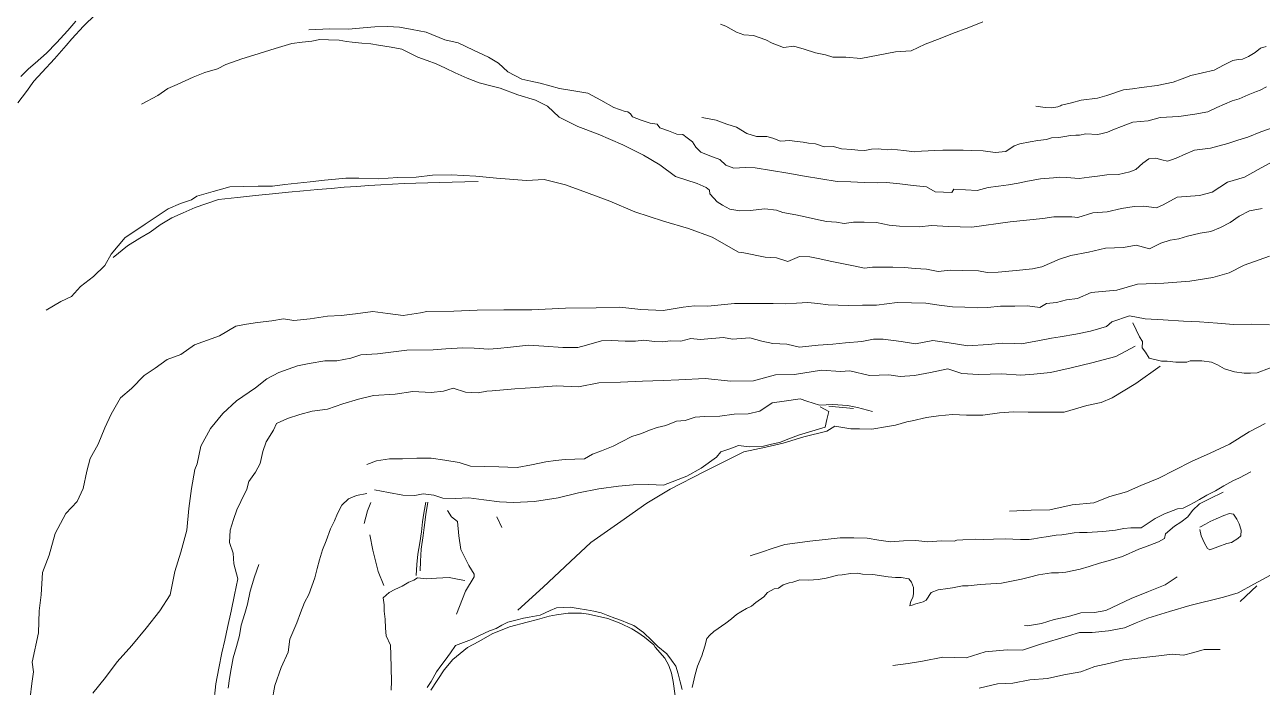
# Model space of a CAD drawing. Extents: x 683321 to 688873, y 7661944 to 7668387.
# Drawn here: x 686662.5 to 687079.5, y 7666273.6 to 7666496.6 of the extents above; entities that cross this region are included whole.
import ezdxf

# ---------------------------------------------------------------- set-up
doc = ezdxf.new("R2010")
doc.units = 0
doc.header["$MEASUREMENT"] = 0
doc.layers.add('01 CRESTA_Line', color=3, linetype='Continuous', lineweight=20)

msp = doc.modelspace()

# ---------------------------------------------------------------- linework, layer by layer
at = {"layer": '01 CRESTA_Line'}
for points in [[(686660.18, 7666470.32, 4027.13), (686663.02, 7666474.19, 4026.84), (686665.56, 7666477.62, 4026.45), (686668.36, 7666480.71, 4026), (686672.52, 7666485.15, 4025.47), (686676.43, 7666489.59, 4024.99), (686678.4, 7666491.84, 4024.84), (686682.24, 7666496.18, 4024.23), (686686.33, 7666500.06, 4023.68)], [(686679.71, 7666497.83, 4024.12), (686676.95, 7666494.73, 4024.51), (686673.13, 7666490.51, 4025.02), (686669.78, 7666487.04, 4025.36), (686665.94, 7666483.67, 4025.79), (686663.7, 7666481.74, 4026), (686661.17, 7666479.26, 4026.21)], [(687083.48, 7666462.19, 4010.62), (687078.96, 7666460.54, 4010.65), (687074.63, 7666458.83, 4010.67), (687071.24, 7666457.76, 4010.71), (687067.84, 7666456.69, 4010.77), (687062.08, 7666455.05, 4010.84), (687056.68, 7666454.44, 4010.97), (687052.92, 7666452.84, 4011.01), (687051.01, 7666451.92, 4010.99), (687049.21, 7666451.25, 4011), (687047.57, 7666450.73, 4011), (687045.59, 7666451.18, 4011.06), (687043.55, 7666451.68, 4011.12), (687041.24, 7666451.45, 4011.15), (687039.25, 7666450.06, 4011.09), (687036.91, 7666447.89, 4011.04), (687034.9, 7666447.14, 4011.01), (687031, 7666446.21, 4011), (687027.13, 7666446.07, 4011.07), (687023.91, 7666445.68, 4011.14), (687021.12, 7666445.34, 4011.2), (687017.78, 7666444.91, 4011.29), (687013.45, 7666445.21, 4011.56), (687011.11, 7666445.31, 4011.72), (687009.14, 7666445.15, 4011.77), (687004.73, 7666444.72, 4011.74), (687000.39, 7666443.96, 4011.73), (686997.19, 7666443.35, 4011.73), (686994, 7666442.74, 4011.7), (686990.56, 7666442.31, 4011.67), (686987.12, 7666441.88, 4011.63), (686983.43, 7666440.78, 4011.59), (686979.51, 7666441.04, 4011.6), (686975.59, 7666441.29, 4011.57), (686974.84, 7666440.18, 4011.53), (686969.28, 7666440.42, 4011.52), (686966.33, 7666442.04, 4011.56), (686961.84, 7666442.55, 4011.52), (686957.35, 7666443.05, 4011.52), (686952.87, 7666443.56, 4011.51), (686949.86, 7666443.39, 4011.51), (686945.33, 7666443.57, 4011.5), (686940.81, 7666443.75, 4011.52), (686936.21, 7666443.84, 4011.5), (686930.69, 7666444.77, 4011.48), (686925.18, 7666445.7, 4011.5), (686919.66, 7666446.63, 4011.53), (686914.15, 7666447.56, 4011.68), (686908.63, 7666448.49, 4011.85), (686905.28, 7666448.62, 4011.81), (686901.44, 7666448.32, 4011.7), (686898.74, 7666449.32, 4011.73), (686896.67, 7666451.22, 4011.85), (686893.37, 7666452.46, 4011.85), (686890.34, 7666453.73, 4011.87), (686888.6, 7666455.39, 4011.87), (686887.48, 7666457.25, 4011.88), (686885.74, 7666458.61, 4011.91), (686884.24, 7666459.7, 4011.95), (686882.19, 7666459.81, 4011.97), (686879.36, 7666460.89, 4012.03), (686876.52, 7666461.96, 4012.07), (686875.54, 7666463.15, 4012.09), (686873.17, 7666463.49, 4012.1), (686870.16, 7666464.54, 4012.13), (686867.24, 7666465.6, 4012.17), (686866.56, 7666466.61, 4012.17), (686865.68, 7666467.32, 4012.17), (686864.75, 7666467.4, 4012.2), (686861.02, 7666468.77, 4012.2), (686856.61, 7666471.21, 4012.2), (686852.2, 7666473.64, 4012.22), (686847.45, 7666474.41, 4012.23), (686842.7, 7666475.18, 4012.08), (686839.41, 7666476.08, 4011.8), (686836.12, 7666476.98, 4011.88), (686833.03, 7666477.64, 4011.95), (686829.94, 7666478.29, 4012.03), (686825.24, 7666480.79, 4012.15), (686822.1, 7666483.7, 4012.25), (686818.77, 7666485.72, 4012.34), (686813.73, 7666488.12, 4012.47), (686808.48, 7666490.49, 4012.6), (686804.06, 7666491.58, 4012.7), (686797.76, 7666494.09, 4012.85), (686793.06, 7666494.98, 4012.99), (686788.79, 7666495.84, 4013.2), (686784.68, 7666496.06, 4013.52), (686780.47, 7666495.94, 4013.81), (686776.46, 7666495.6, 4014.36), (686771.6, 7666495.16, 4014.66), (686765.33, 7666495.25, 4015.3), (686758.16, 7666494.92, 4016.02)], [(686896.89, 7666496.83, 4002.42), (686898.67, 7666496.16, 4001.93), (686902.34, 7666494.13, 4001.61), (686904.73, 7666493.28, 4001.33), (686908.05, 7666493.04, 4000.8), (686912.22, 7666491.52, 4000.51), (686914.29, 7666490.39, 4000.3), (686918.11, 7666488.98, 3999.84), (686921.66, 7666489.4, 3999.43), (686925.12, 7666488.45, 3999.37), (686928.95, 7666487.18, 3999), (686932.25, 7666486.47, 3998.77), (686934.73, 7666485.76, 3998.63), (686939.1, 7666485.67, 3997.84), (686944.23, 7666485.25, 3997.69), (686950.05, 7666486.39, 3997.1), (686955.9, 7666487.54, 3996.47), (686961.15, 7666487.81, 3996.21), (686965.86, 7666490.04, 3996.02), (686970.91, 7666491.98, 3995.63), (686975.08, 7666493.74, 3995.47), (686980.63, 7666495.76, 3995.33), (686985.3, 7666497.6, 3995.01)], [(687082.75, 7666450.52, 4020.12), (687078.1, 7666447.93, 4020.1), (687073.45, 7666445.34, 4020.13), (687067.76, 7666443.69, 4020.21), (687062.64, 7666440.26, 4020.27), (687058.33, 7666439.11, 4020.37), (687050.8, 7666438.54, 4020.59), (687046.09, 7666435.98, 4020.62), (687043.84, 7666435.01, 4020.64), (687039.61, 7666435.61, 4020.66), (687036.27, 7666435.41, 4020.63), (687032.03, 7666434.78, 4020.63), (687027.18, 7666433.64, 4020.55), (687022.34, 7666433.35, 4020.57), (687017.29, 7666431.72, 4020.49), (687015.26, 7666431.93, 4020.44), (687009.19, 7666431.95, 4020.43), (687005.55, 7666431.42, 4020.43), (686994.51, 7666430.32, 4020.36), (686981.57, 7666428.49, 4020.33), (686973.76, 7666428.71, 4020.3), (686968.07, 7666429, 4020.31), (686963.85, 7666428.65, 4020.32), (686957.23, 7666428.8, 4020.38), (686953.73, 7666429.13, 4020.44), (686949.44, 7666430.07, 4020.48), (686945.38, 7666430.22, 4020.52), (686941.7, 7666430.14, 4020.57), (686938.57, 7666429.78, 4020.64), (686935.97, 7666430.2, 4020.62), (686932.58, 7666430.44, 4020.61), (686928.95, 7666431.14, 4020.58), (686925.42, 7666432, 4020.6), (686922.26, 7666432.6, 4020.62), (686917.97, 7666433.38, 4020.61), (686915.84, 7666434.16, 4020.63), (686911.88, 7666434.7, 4020.7), (686906.9, 7666434.15, 4020.67), (686903.39, 7666433.95, 4020.51), (686900.06, 7666434.54, 4020.44), (686897.61, 7666435.85, 4020.42), (686895.82, 7666437.03, 4020.39), (686894.69, 7666438.21, 4020.38), (686893.32, 7666439.71, 4020.37), (686893.23, 7666440.9, 4020.36), (686892.04, 7666441.83, 4020.35), (686889.1, 7666443.15, 4020.3), (686881.73, 7666445.6, 4020.13), (686876.44, 7666449.5, 4020.06), (686870.96, 7666452.74, 4019.99), (686864.03, 7666456.21, 4019.85), (686855.66, 7666459.84, 4019.76), (686848.84, 7666462.36, 4019.79), (686842.51, 7666465.57, 4019.84), (686838.65, 7666469.25, 4019.87), (686834.61, 7666471.21, 4019.91), (686828.58, 7666473.08, 4019.92), (686822.7, 7666475.28, 4020.05), (686820.4, 7666475.79, 4020.06), (686815.62, 7666477.1, 4020.13), (686811.53, 7666478.66, 4020.2), (686807.47, 7666480.45, 4020.28), (686804.31, 7666481.98, 4020.33), (686801.16, 7666483.51, 4020.35), (686798.08, 7666484.61, 4020.36), (686794.99, 7666485.72, 4020.37), (686789.59, 7666488.39, 4020.35), (686785.92, 7666489.04, 4020.34), (686781.72, 7666489.79, 4020.34), (686779.15, 7666490.17, 4020.32), (686776.03, 7666490.48, 4020.3), (686772.78, 7666490.79, 4020.28), (686770.93, 7666490.95, 4020.26), (686768.42, 7666491.42, 4020.26), (686764.83, 7666491.56, 4020.24), (686761.87, 7666491.63, 4020.23), (686759.21, 7666491.13, 4020.21), (686755.91, 7666490.81, 4020.2), (686752.45, 7666490.36, 4020.19), (686746.82, 7666488.6, 4020.26), (686739.69, 7666486.42, 4020.38), (686735.62, 7666485.16, 4020.47), (686730.25, 7666483.2, 4020.63), (686727.48, 7666481.8, 4020.77), (686723.2, 7666480.52, 4020.94), (686719.2, 7666479.03, 4021.14), (686713.83, 7666476.57, 4021.51), (686710.7, 7666475.21, 4021.74), (686707.31, 7666472.85, 4022.03), (686701.82, 7666469.93, 4022.6)], [(687003.19, 7666469.18, 3990.64), (687006.3, 7666468.79, 3990.55), (687008.56, 7666468.66, 3990.47), (687010.64, 7666468.99, 3990.39), (687011.44, 7666469.31, 3990.35), (687011.83, 7666469.61, 3990.34), (687015.23, 7666470.29, 3990.26), (687018.49, 7666471.26, 3990.22), (687023.99, 7666471.97, 3990.12), (687027.13, 7666472.87, 3990.1), (687032.67, 7666474.73, 3990.15), (687035.7, 7666475.11, 3990.13), (687038.74, 7666475.5, 3990.11), (687044.07, 7666476.23, 3990.08), (687049.5, 7666477.27, 3990.1), (687052.43, 7666478.41, 3990.14), (687055.36, 7666479.56, 3990.21), (687059.33, 7666480.47, 3990.26), (687063.29, 7666481.38, 3990.31), (687066.4, 7666482.97, 3990.31), (687069.51, 7666484.57, 3990.28), (687071.3, 7666484.96, 3990.26), (687072.83, 7666485.03, 3990.24), (687074.83, 7666485.97, 3990.17), (687077.03, 7666487.27, 3990.15), (687078.89, 7666488.76, 3990.14), (687080.8, 7666489.33, 3990.13)], [(686890.61, 7666465.43, 4001.13), (686892.55, 7666465.1, 4001.07), (686895.46, 7666464.47, 4000.97), (686899.05, 7666463.21, 4000.85), (686902.36, 7666462.13, 4000.73), (686905.77, 7666459.99, 4000.73), (686909, 7666459, 4000.7), (686912.58, 7666459, 4000.54), (686914.5, 7666458.46, 4000.5), (686917.16, 7666457.47, 4000.45), (686920.28, 7666457.63, 4000.36), (686921.84, 7666457.41, 4000.32), (686924.81, 7666457.15, 4000.29), (686926.61, 7666456.76, 4000.29), (686928.92, 7666456.52, 4000.27), (686931.83, 7666455.59, 4000.27), (686934.97, 7666455.68, 4000.22), (686937.64, 7666454.88, 4000.23), (686941.18, 7666454.61, 4000.29), (686943.19, 7666454.42, 4000.28), (686945.55, 7666454.34, 4000.28), (686947.77, 7666454.71, 4000.27), (686950.24, 7666454.86, 4000.25), (686951, 7666454.76, 4000.25), (686953.18, 7666454.56, 4000.25), (686954.42, 7666454.73, 4000.25), (686958.66, 7666454.35, 4000.27), (686962.27, 7666453.88, 4000.31), (686964.69, 7666454.04, 4000.32), (686969.12, 7666454.3, 4000.31), (686971.87, 7666454.43, 4000.29), (686975.44, 7666454.36, 4000.26), (686978.7, 7666454.41, 4000.21), (686981.55, 7666454.34, 4000.2), (686985.4, 7666454.17, 4000.2), (686989.52, 7666453.59, 4000.21), (686993.08, 7666453.95, 4000.22), (686995.9, 7666455.9, 4000.2), (686997.79, 7666456.53, 4000.21), (687001.28, 7666457.25, 4000.23), (687003.83, 7666457.63, 4000.26), (687006.79, 7666458.05, 4000.27), (687008.42, 7666458.56, 4000.22), (687010.96, 7666458.66, 4000.29), (687012.98, 7666459.02, 4000.29), (687014.86, 7666459.36, 4000.29), (687016.64, 7666459.47, 4000.29), (687017.87, 7666459.49, 4000.29), (687019.98, 7666459.95, 4000.29), (687024, 7666459.71, 4000.28), (687025.11, 7666459.87, 4000.11), (687027.3, 7666460.46, 4000.38), (687029.71, 7666461.52, 4000.19), (687032.07, 7666462.37, 4000.33), (687034.03, 7666463.18, 4000.33), (687035.82, 7666463.8, 4000.21), (687040.97, 7666464.24, 4000.22), (687045.06, 7666465.36, 4000.35), (687051.35, 7666465.69, 4000.16), (687056.78, 7666466.49, 4000.28), (687061.12, 7666467.33, 4000.23), (687064.18, 7666468.73, 4000.25), (687069.29, 7666471.06, 4000.27), (687071.7, 7666471.69, 4000.29), (687074.71, 7666473.08, 4000.29), (687077.57, 7666474.16, 4000.29), (687078.72, 7666474.61, 4000.29), (687080.94, 7666475.68, 4000.29)], [(687079.48, 7666434.82, 4030.13), (687075.13, 7666433.99, 4030.19), (687071.71, 7666432.23, 4030.19), (687068.62, 7666430.08, 4030.17), (687065.38, 7666428.39, 4030.2), (687062.15, 7666427.01, 4030.22), (687058.59, 7666426.49, 4030.22), (687054.25, 7666425.5, 4030.23), (687051.32, 7666424.6, 4030.26), (687048.38, 7666424.09, 4030.24), (687045.3, 7666423.06, 4030.28), (687041.45, 7666421.16, 4030.33), (687036.98, 7666422.42, 4030.17), (687032.75, 7666421.68, 4030.09), (687026.64, 7666421.42, 4030.05), (687020.87, 7666420.03, 4030.04), (687014.97, 7666418.9, 4030.1), (687011.12, 7666417.7, 4030.05), (687005.15, 7666415.18, 4030.06), (687002.04, 7666414.45, 4030.04), (686996.6, 7666413.92, 4030.02), (686990.43, 7666413.33, 4029.96), (686986.78, 7666413.19, 4029.99), (686983.87, 7666413.76, 4030.06), (686978.31, 7666413.87, 4030.06), (686974.32, 7666414.06, 4030.11), (686970.23, 7666413.55, 4030.16), (686966.37, 7666414.32, 4030.13), (686962.55, 7666414.53, 4030.14), (686958.95, 7666414.97, 4030.18), (686955, 7666415.06, 4030.17), (686951.83, 7666415, 4030.15), (686948.19, 7666415.06, 4030.13), (686945.41, 7666414.74, 4030.13), (686941.74, 7666415.52, 4030.13), (686937.79, 7666416.29, 4030.11), (686933.88, 7666417, 4030.11), (686930.35, 7666417.81, 4030.12), (686926.98, 7666418.51, 4030.14), (686923.49, 7666418.59, 4030.2), (686919.57, 7666416.91, 4030.24), (686915.74, 7666418.21, 4030.26), (686911.99, 7666418.34, 4030.28), (686904.81, 7666419.82, 4030.31), (686903.04, 7666420.12, 4030.31), (686894.07, 7666425.15, 4030.25), (686886.15, 7666427.99, 4030.27), (686877.68, 7666430.48, 4030.28), (686868.06, 7666433.69, 4030.3), (686859.66, 7666437.3, 4030.31), (686851.74, 7666440.15, 4030.24), (686844.72, 7666442.75, 4030.84), (686837.47, 7666444.51, 4031.6), (686831.53, 7666444.21, 4031.72), (686821.41, 7666444.95, 4031.42), (686814.53, 7666445.64, 4031.1), (686806.14, 7666446.14, 4030.88), (686799.89, 7666445.99, 4030.87), (686794.33, 7666445.3, 4031.09), (686788.15, 7666445.22, 4030.99), (686781.69, 7666444.73, 4031.03), (686775.06, 7666444.99, 4030.66), (686770.71, 7666444.96, 4030.7), (686767.14, 7666444.6, 4030.4), (686763.49, 7666444.3, 4030.34), (686758.64, 7666443.72, 4030.35), (686754.41, 7666443.26, 4030.3), (686750.17, 7666442.81, 4030.26), (686745.93, 7666442.35, 4030.24), (686741.15, 7666442.27, 4030.24), (686736.36, 7666442.19, 4030.25), (686731.57, 7666442.11, 4030.22), (686726.01, 7666440.54, 4030.18), (686720.44, 7666438.97, 4030.12), (686718.71, 7666437.73, 4030.12), (686715.01, 7666436.42, 4030.16), (686710.83, 7666434.62, 4030.1), (686706.79, 7666431.92, 4030.14), (686703.03, 7666429.48, 4030.07), (686698.93, 7666426.71, 4030.51), (686696.36, 7666425, 4030.7), (686691.56, 7666419.4, 4031.18), (686689.45, 7666415.61, 4031.53), (686685.68, 7666411.94, 4031.81), (686681.26, 7666408.48, 4031.92), (686678.24, 7666405.14, 4031.93), (686674.6, 7666403.52, 4031.97), (686669.75, 7666400.56, 4031.91)], [(686815.24, 7666443.87, 4031.84), (686810.77, 7666443.78, 4031.87), (686806.47, 7666443.68, 4031.89), (686802.32, 7666443.57, 4031.91), (686798.27, 7666443.45, 4031.93), (686794.29, 7666443.31, 4031.96), (686790.36, 7666443.14, 4031.98), (686786.44, 7666442.96, 4032), (686782.48, 7666442.74, 4032.02), (686778.47, 7666442.5, 4032.04), (686774.37, 7666442.22, 4032.07), (686770.14, 7666441.91, 4032.09), (686765.76, 7666441.56, 4032.11), (686761.18, 7666441.17, 4032.14), (686756.37, 7666440.73, 4032.16), (686751.31, 7666440.25, 4032.19), (686745.95, 7666439.71, 4032.22), (686740.26, 7666439.12, 4032.25), (686734.22, 7666438.47, 4032.29), (686727.79, 7666437.76, 4032.32), (686723.47, 7666436.35, 4032.35), (686719.92, 7666435.11, 4032.64), (686715.87, 7666433.36, 4032.28), (686712.01, 7666431.64, 4032.32), (686708.1, 7666429.33, 4032.19), (686704.69, 7666426.79, 4032.23), (686701.31, 7666424.76, 4031.99), (686697.11, 7666422.2, 4031.94), (686692.26, 7666418.31, 4031.72)], [(687081.91, 7666418.78, 4040.06), (687073.4, 7666415.73, 4040.06), (687068.3, 7666413.13, 4040.18), (687062.8, 7666411.51, 4040.32), (687055.02, 7666410.36, 4040.39), (687046.3, 7666409.67, 4040.44), (687037.47, 7666409.3, 4040.48), (687030.47, 7666407.26, 4040.45), (687021.83, 7666406.46, 4040.25), (687017.2, 7666404.44, 4040.24), (687013.51, 7666404.08, 4040.17), (687010.16, 7666403.1, 4040.18), (687006.81, 7666402.77, 4040.21), (687004.52, 7666401.46, 4040.23), (687000.33, 7666401.96, 4040.24), (686996.11, 7666401.87, 4040.18), (686991.21, 7666401.91, 4040.17), (686986.9, 7666401.44, 4040.12), (686983.4, 7666401.37, 4040.11), (686979.25, 7666401.51, 4040.11), (686975.1, 7666401.65, 4040.04), (686970.59, 7666402.26, 4040), (686966.09, 7666402.88, 4039.99), (686961.28, 7666403, 4040.03), (686956.46, 7666403.11, 4040.08), (686952.97, 7666402.66, 4040.12), (686949.49, 7666402.2, 4040.17), (686944.71, 7666402.19, 4040.14), (686939.94, 7666402.17, 4040.17), (686936.55, 7666402.28, 4040.2), (686933.16, 7666402.39, 4040.36), (686929.76, 7666402.75, 4040.4), (686926.36, 7666403.1, 4040.3), (686922.57, 7666402.9, 4040.24), (686918.78, 7666402.7, 4040.25), (686914.61, 7666402.77, 4040.38), (686910.44, 7666402.84, 4040.4), (686906.06, 7666402.83, 4040.47), (686901.68, 7666402.82, 4040.57), (686897.19, 7666402.39, 4040.5), (686892.69, 7666401.95, 4040.39), (686888.16, 7666402.01, 4040.35), (686884.37, 7666401.61, 4040.25), (686877.57, 7666400.42, 4040.21), (686870.11, 7666400.78, 4040.15), (686863, 7666401.55, 4040.15), (686855, 7666401.37, 4040.15), (686844.65, 7666401.19, 4040.16), (686833.32, 7666400.68, 4040.22), (686823.95, 7666400.69, 4040.11), (686814.93, 7666400.54, 4040.09), (686807.01, 7666400.22, 4040.12), (686797.92, 7666400.08, 4040.19), (686795.79, 7666399.63, 4040.21), (686789.98, 7666398.81, 4040.21), (686784.85, 7666399.39, 4040.19), (686779.72, 7666400.16, 4040.24), (686773.95, 7666399.3, 4040.25), (686769.08, 7666398.8, 4040.22), (686764.54, 7666398.51, 4040.18), (686761.58, 7666398.05, 4040.15), (686758.62, 7666397.59, 4040.16), (686753.17, 7666397.13, 4040.09), (686749.65, 7666397.64, 4040.01), (686745.74, 7666396.96, 4039.97), (686740.88, 7666396.44, 4039.98), (686737.17, 7666395.87, 4039.97), (686733.56, 7666395.13, 4039.97), (686728.1, 7666391.95, 4040.09), (686719.73, 7666388.83, 4040.07), (686715.11, 7666385.66, 4040.22), (686710.46, 7666383.93, 4040.32), (686706.4, 7666381.01, 4040.57), (686702.7, 7666378.53, 4040.99), (686698.43, 7666374.24, 4040.34), (686694.75, 7666371.01, 4040.62), (686691.59, 7666365.5, 4040.68), (686689.44, 7666360.96, 4040.54), (686687.27, 7666355.44, 4040.51), (686684.52, 7666350.65, 4040.47), (686683.44, 7666346.36, 4040.41), (686682.2, 7666340.56, 4040.33), (686680.1, 7666336.15, 4040.37), (686676.32, 7666332.14, 4040.31), (686672.72, 7666325.43, 4040.18), (686670.66, 7666318.04, 4039.85), (686668.43, 7666312.26, 4039.64), (686668.05, 7666304.73, 4039.66), (686667.34, 7666299.29, 4039.63), (686667.1, 7666291.97, 4039.64), (686664.97, 7666282.05, 4039.73), (686665.4, 7666278.8, 4039.68), (686664.84, 7666274.85, 4039.76), (686664.26, 7666270.2, 4039.69)], [(686685.46, 7666271.64, 4050.58), (686689.66, 7666276.93, 4050.31), (686693.58, 7666282.13, 4050.19), (686698.52, 7666287.7, 4050.35), (686703.36, 7666293.56, 4050.48), (686707.95, 7666299.3, 4050.42), (686711.44, 7666304.76, 4050.36), (686713.03, 7666312.54, 4050.38), (686715.03, 7666319.07, 4050.5), (686717.1, 7666326.52, 4050.58), (686717.8, 7666333.84, 4050.63), (686718.69, 7666340.48, 4050.72), (686719.8, 7666346.9, 4050.82), (686720.56, 7666348.88, 4050.84), (686721.85, 7666354.74, 4050.89), (686725.09, 7666360.76, 4050.89), (686729.21, 7666365.76, 4050.82), (686733.84, 7666370, 4050.78), (686740.19, 7666374.4, 4050.62), (686744.05, 7666377.49, 4050.62), (686748.08, 7666379.53, 4050.64), (686754.34, 7666381.81, 4050.41), (686758.29, 7666382.64, 4050.43), (686763.57, 7666383.47, 4050.39), (686767.68, 7666383.54, 4050.36), (686772.4, 7666384.34, 4050.35), (686775.72, 7666385.49, 4050.36), (686781.36, 7666385.89, 4050.4), (686791.28, 7666387.12, 4050.39), (686800.06, 7666387.15, 4050.46), (686804.36, 7666387.57, 4050.53), (686810.06, 7666387.88, 4050.55), (686813.93, 7666387.72, 4050.55), (686818.88, 7666387.44, 4050.55), (686821.82, 7666387.67, 4050.54), (686826.11, 7666388.15, 4050.5), (686832.18, 7666388.72, 4050.45), (686837.4, 7666388.4, 4050.38), (686843.84, 7666388.04, 4050.35), (686848.81, 7666387.99, 4050.31), (686851.73, 7666388.77, 4050.25), (686856.83, 7666390.22, 4050.17), (686860.04, 7666390.29, 4050.19), (686864.85, 7666390.1, 4050.21), (686868.24, 7666390.15, 4050.24), (686871.07, 7666390.45, 4050.25), (686874.67, 7666389.99, 4050.25), (686877.35, 7666389.86, 4050.21), (686880.06, 7666390.2, 4050.18), (686883.53, 7666390.14, 4050.19), (686886.94, 7666391, 4050.17), (686890.09, 7666390.67, 4050.22), (686893.99, 7666390.98, 4050.31), (686897.92, 7666391.3, 4050.31), (686900.94, 7666390.79, 4050.29), (686906.81, 7666391.19, 4050.54), (686910.86, 7666390.13, 4050.78), (686914.56, 7666389.36, 4050.8), (686919.3, 7666389.06, 4050.82), (686923.54, 7666388.13, 4050.81), (686929.81, 7666388.76, 4050.97), (686934.81, 7666389.08, 4050.62), (686939.08, 7666389.51, 4050.6), (686944.57, 7666390.03, 4050.65), (686948.48, 7666390.8, 4050.79), (686951.74, 7666390.74, 4050.85), (686957.82, 7666389.95, 4050.62), (686962.66, 7666389.27, 4050.64), (686968.48, 7666390.33, 4050.65), (686973.94, 7666389.51, 4050.64), (686980.22, 7666388.6, 4050.64), (686987.16, 7666388.98, 4050.62), (686991.93, 7666389.43, 4050.63), (686995.98, 7666389.31, 4050.51), (686998.34, 7666389.21, 4050.48), (687004.4, 7666390.33, 4050.36), (687008.47, 7666391.08, 4050.23), (687011.4, 7666391.54, 4050.15), (687016.68, 7666392.42, 4050.03), (687021.61, 7666393.52, 4049.95), (687027.03, 7666395.07, 4049.96), (687028.8, 7666396.65, 4050.11), (687034.7, 7666398.63, 4050.17), (687039.98, 7666397.6, 4051.13), (687046.11, 7666397.31, 4050.64), (687052.9, 7666396.85, 4050.3), (687058.33, 7666396.65, 4050.15), (687064.39, 7666396.23, 4050.11), (687069.8, 7666395.73, 4050.04), (687075.92, 7666395.89, 4050.07), (687081.91, 7666395.66, 4050.18)], [(687035.87, 7666396.27, 4052.48), (687038.06, 7666391.6, 4053.43), (687039.07, 7666389.99, 4056.44), (687038.99, 7666387.91, 4060.23), (687040.17, 7666386.43, 4062.52), (687041.31, 7666384.44, 4064.22), (687045.55, 7666383.43, 4065.76), (687047.4, 7666383.33, 4066.59), (687050.37, 7666383.06, 4065.3), (687054.03, 7666383.04, 4063.89), (687055.13, 7666383.48, 4063.72), (687059.1, 7666383.46, 4063.14), (687062.34, 7666383.04, 4062.96), (687064.41, 7666382.12, 4062.88), (687066.7, 7666380.84, 4062.79), (687070.08, 7666379.84, 4062.56), (687073.36, 7666379.38, 4062.29), (687075.47, 7666379.3, 4062.15), (687077.7, 7666379.41, 4061.99), (687081.85, 7666381.02, 4061.6), (687086.4, 7666382.41, 4061.22), (687090.56, 7666384.77, 4060.81), (687094.73, 7666387.14, 4060.37), (687097.16, 7666388.24, 4060.72)], [(686726.07, 7666267.42, 4054.88), (686726.84, 7666274.8, 4055.74), (686727.89, 7666279.99, 4056.31), (686728.94, 7666285.19, 4056.88), (686729.88, 7666289.48, 4057.4), (686730.82, 7666293.78, 4057.95), (686731.99, 7666299.23, 4058.62), (686733.15, 7666304.68, 4059.2), (686734.32, 7666310.13, 4059.64), (686732.96, 7666315.22, 4059.89), (686732.71, 7666318.7, 4060.05), (686731.53, 7666322.39, 4060.22), (686731.72, 7666326.54, 4060.31), (686732.85, 7666330.07, 4060.36), (686733.94, 7666333.31, 4060.38), (686735.27, 7666336.14, 4060.4), (686737.32, 7666340.25, 4060.37), (686738, 7666342.88, 4060.32), (686740.24, 7666346.07, 4060.36), (686741.78, 7666348.94, 4060.37), (686742.68, 7666352.95, 4060.36), (686743.86, 7666356.27, 4060.36), (686746.34, 7666360.13, 4060.33), (686747.36, 7666362.37, 4060.31), (686751.05, 7666364.08, 4060.31), (686755.16, 7666365.43, 4060.26), (686759.35, 7666366.57, 4060.25), (686764.52, 7666367.22, 4060.22), (686769.67, 7666369.05, 4060.21), (686774.89, 7666370.55, 4060.2), (686779.99, 7666371.82, 4060.19), (686787.26, 7666372.24, 4060.21), (686793.28, 7666373.18, 4060.28), (686799.42, 7666372.83, 4060.26), (686803.61, 7666373.26, 4060.27), (686806.86, 7666374.25, 4060.31), (686811.03, 7666373, 4060.31), (686815.23, 7666372.75, 4060.3), (686818.19, 7666373.31, 4060.18), (686819.99, 7666373.45, 4060.23), (686827.61, 7666374.11, 4060.17), (686834.56, 7666374.52, 4060.25), (686841.58, 7666375.03, 4060.28), (686849.05, 7666374.71, 4060.32), (686855.95, 7666376.11, 4060.21), (686863.25, 7666376.37, 4060.17), (686870.68, 7666376.69, 4060.23), (686877.63, 7666376.84, 4060.24), (686882.86, 7666377.06, 4060.23), (686891.74, 7666377.55, 4060.19), (686900.44, 7666376.66, 4060.36), (686907.99, 7666376.81, 4060.53), (686915.46, 7666378.76, 4060.96), (686921.82, 7666378.87, 4061.28), (686930.95, 7666380.35, 4061.39), (686937.36, 7666379.91, 4061.09), (686940.51, 7666380.15, 4060.95), (686947.14, 7666378.59, 4060.59), (686953.69, 7666378.8, 4060.48), (686957.49, 7666378.19, 4060.47), (686962.29, 7666378.54, 4060.45), (686967.73, 7666379.54, 4060.46), (686973.49, 7666380.77, 4060.46), (686978.24, 7666379.26, 4060.47), (686983.83, 7666378.91, 4060.42), (686991.67, 7666379.09, 4060.51), (686998.08, 7666378.62, 4060.56), (687002.5, 7666378.99, 4060.45), (687008.14, 7666379.56, 4060.42), (687015.03, 7666381.11, 4060.38), (687022.05, 7666382.85, 4060.41), (687030.09, 7666385, 4060.26), (687036.68, 7666388.38, 4060.16)], [(687045.08, 7666381.65, 4066.97), (687036.84, 7666375.9, 4067.49), (687028.87, 7666371.08, 4068.22), (687025.14, 7666369.43, 4068.67), (687020.4, 7666368.44, 4068.6), (687012.72, 7666366.22, 4069.6), (687006.16, 7666366.25, 4070.22), (687000.63, 7666366.18, 4070.74), (686995.68, 7666366.36, 4071.15), (686990.88, 7666365.98, 4071.57), (686985.26, 7666365.23, 4072.3), (686979.79, 7666365.26, 4072.99), (686975.11, 7666365.38, 4073.17), (686970.39, 7666365.03, 4073.36), (686966.34, 7666364.47, 4073.53), (686961.54, 7666363.35, 4074.04), (686959.66, 7666362.92, 4074.24), (686955.94, 7666361.88, 4075.63), (686953.15, 7666361.42, 4076.29), (686947.87, 7666360.44, 4076.61), (686943.72, 7666360.66, 4077.03), (686940.89, 7666360.64, 4077.32), (686935.49, 7666361.54, 4077.62), (686932.8, 7666359.85, 4078.01), (686924.98, 7666357.95, 4078.55), (686918.03, 7666355.73, 4079.15), (686912.2, 7666354.45, 4079.72), (686904.75, 7666352.87, 4080.68), (686891.35, 7666346.18, 4082.23), (686879.93, 7666340.34, 4083.35), (686872.11, 7666335.58, 4085.03), (686863.38, 7666329.39, 4086.17), (686853.26, 7666322.29, 4087.67), (686846.37, 7666315.92, 4088.62), (686837.14, 7666307.36, 4089.83), (686828.61, 7666299.59, 4090.98)], [(686777.79, 7666348.61, 4069), (686781.04, 7666349.82, 4067.28), (686785.44, 7666350.55, 4068.37), (686789.79, 7666350.56, 4070.09), (686794.58, 7666350.69, 4070.07), (686799.4, 7666350.74, 4070.03), (686804, 7666350.06, 4070.14), (686808.84, 7666349.27, 4070.25), (686812.69, 7666348.08, 4070.29), (686817.44, 7666347.93, 4070.27), (686822.18, 7666347.78, 4070.2), (686825.28, 7666347.66, 4070.16), (686828.38, 7666347.54, 4070.13), (686833.2, 7666348.54, 4070.11), (686838.03, 7666349.54, 4070.13), (686841.28, 7666349.92, 4070.16), (686844.53, 7666350.3, 4070.21), (686847.79, 7666350.41, 4070.25), (686851.04, 7666350.52, 4070.31), (686853.78, 7666352.09, 4070.35), (686856.86, 7666353.18, 4070.37), (686860.78, 7666354.75, 4070.41), (686863.59, 7666356.25, 4070.37), (686867.05, 7666358.02, 4070.31), (686870.26, 7666359.06, 4070.39), (686872.94, 7666360.11, 4070.53), (686875.61, 7666361.02, 4070.78), (686878.49, 7666361.68, 4070.97), (686882.09, 7666363.24, 4071.18), (686885.03, 7666363.44, 4071.39), (686888.36, 7666364.55, 4071.47), (686891.56, 7666364.81, 4071.59), (686896.66, 7666364.88, 4072.92), (686901.56, 7666365.53, 4072.69), (686906.27, 7666365.66, 4072.58), (686910.12, 7666366.58, 4072.73), (686914.36, 7666369.33, 4070.67), (686918.37, 7666369.93, 4070.81), (686923.75, 7666370.74, 4070.79), (686926.05, 7666369.97, 4071.49), (686930.25, 7666368.58, 4072.51), (686934.72, 7666368.79, 4072.51), (686939.69, 7666368.47, 4072.33), (686943.06, 7666367.79, 4072.24), (686948.12, 7666366.39, 4071.86)], [(686780.28, 7666340.04, 4080.01), (686785.09, 7666339.2, 4080.62), (686789.93, 7666338.25, 4080.88), (686793.88, 7666338.13, 4081.37), (686796.78, 7666338.7, 4083.2), (686800.3, 7666338.29, 4082.47), (686803.32, 7666337.32, 4082.24), (686807.5, 7666337.13, 4081.8), (686812.09, 7666337.37, 4080.92), (686817.22, 7666336.7, 4080.81), (686822.43, 7666336.07, 4080.63), (686827.14, 7666335.86, 4080.95), (686834.25, 7666336.14, 4081.33), (686842.27, 7666337.34, 4081.53), (686849.03, 7666339.1, 4081.57), (686855.92, 7666340.43, 4081.61), (686862.54, 7666341.28, 4081.67), (686867.47, 7666341.77, 4081.68), (686872.81, 7666341.84, 4081.49), (686877.67, 7666341.7, 4081.2), (686885.62, 7666344.66, 4080.48), (686890.44, 7666347.37, 4079.98), (686895.53, 7666351.08, 4079.42), (686897.05, 7666352.81, 4079.7), (686900.05, 7666353.92, 4079.42), (686903.04, 7666355.03, 4079.47), (686906.63, 7666354.56, 4078.67), (686911.43, 7666354.81, 4078.02), (686914.11, 7666355.43, 4077.8), (686916.79, 7666356.05, 4077.65), (686919.97, 7666357.24, 4077.85), (686923.15, 7666358.43, 4077.89), (686927.68, 7666359.78, 4077.74), (686932.2, 7666361.13, 4077.77), (686932.79, 7666363.77, 4075.13), (686933.38, 7666366.42, 4073.89), (686930.52, 7666368.06, 4072.84)], [(686941.74, 7666367.45, 4072.64), (686938.18, 7666367.82, 4072.18), (686935.67, 7666367.98, 4072.35), (686933.42, 7666368.28, 4072.46)], [(686994.27, 7666332.94, 4071.03), (687001.63, 7666333.21, 4070.71), (687007.91, 7666333.39, 4070.54), (687015.37, 7666335.04, 4070.43), (687022.68, 7666335.65, 4070.39), (687028.13, 7666337.86, 4070.32), (687033.76, 7666339.45, 4070.23), (687038.59, 7666341.53, 4070.27), (687044.67, 7666343.99, 4070.34), (687049.88, 7666346.65, 4070.38), (687055.6, 7666349.56, 4070.32), (687061.95, 7666352.44, 4070.51), (687068.39, 7666355.43, 4070.72), (687075.09, 7666359.63, 4070.64), (687080.4, 7666362.43, 4070.63)], [(686906.88, 7666317.86, 4081.14), (686910.77, 7666319.13, 4080.98), (686914.67, 7666320.4, 4080.78), (686918.57, 7666321.68, 4080.66), (686922.82, 7666322.24, 4080.5), (686927.07, 7666322.8, 4080.33), (686932.15, 7666323.37, 4080.23), (686937.22, 7666323.94, 4080.21), (686941.79, 7666323.89, 4080.25), (686946.36, 7666323.85, 4080.26), (686950.26, 7666323.18, 4080.28), (686954.16, 7666322.52, 4080.33), (686958.53, 7666322.9, 4080.35), (686962.75, 7666323.04, 4080.27), (686966.73, 7666322.55, 4080.23), (686971.37, 7666322.86, 4080.32), (686975.68, 7666322.8, 4080.24), (686976.51, 7666323.1, 4080.12), (686978.58, 7666323.28, 4080.33), (686982.94, 7666323.48, 4080.42), (686985.49, 7666323.3, 4080.45), (686988.94, 7666323.51, 4080.28), (686992.89, 7666323.6, 4080.4), (686998.02, 7666323.3, 4080.78), (686999.01, 7666323.31, 4080.71), (687000.93, 7666323.39, 4080.66), (687002.46, 7666323.55, 4080.5), (687004.92, 7666324.01, 4080.37), (687006.66, 7666324.3, 4080.3), (687009.99, 7666324.77, 4080.25), (687011.93, 7666324.98, 4080.2), (687014.11, 7666325.25, 4080.19), (687016.11, 7666325.6, 4080), (687017.86, 7666325.73, 4079.98), (687020.52, 7666325.72, 4079.93), (687025.58, 7666326.07, 4080.15), (687026.89, 7666326.14, 4080.13), (687030.06, 7666326.53, 4080.33), (687032.83, 7666327.03, 4080.12), (687035.16, 7666327.3, 4080.36), (687038.64, 7666327.28, 4081.65), (687040.98, 7666328.89, 4081.3), (687043.37, 7666330.44, 4080.96), (687046.53, 7666331.94, 4080.81), (687050.94, 7666333.65, 4080.6), (687052.85, 7666333.92, 4080.85), (687054.81, 7666334.94, 4080.74), (687056.51, 7666335.81, 4080.53), (687058.31, 7666336.78, 4080.36), (687060.81, 7666338.23, 4080.75), (687063.72, 7666339.78, 4080.88), (687066.47, 7666341.39, 4080.21), (687069.52, 7666343.09, 4080.46), (687071.84, 7666344.07, 4080.26), (687075.65, 7666346.1, 4079.85)], [(686777.73, 7666338.84, 4080.28), (686774.26, 7666338.21, 4082.06), (686771.52, 7666337.06, 4079.89), (686769.31, 7666334.88, 4077.47), (686767.89, 7666332.15, 4077.4), (686766.86, 7666329.69, 4077), (686765.53, 7666326.93, 4076.63), (686764.03, 7666322.94, 4076.16), (686762.82, 7666319.83, 4075.76), (686761.78, 7666316.5, 4075.38), (686761.03, 7666313.61, 4075.05), (686760.21, 7666310.45, 4074.68), (686758.19, 7666304.89, 4073.19), (686756.77, 7666302.2, 4073.04), (686755.42, 7666298.64, 4073.03), (686754.17, 7666295.34, 4072.86), (686751.81, 7666289.81, 4071.96), (686751.27, 7666285.48, 4071.51), (686748.93, 7666280.31, 4070.75), (686746.73, 7666274.19, 4070.17), (686745.76, 7666268.57, 4069.33)], [(686797.68, 7666335.92, 4084.42), (686796.92, 7666332.19, 4084.74), (686796.49, 7666329.32, 4085.01), (686796.18, 7666325.95, 4085.23), (686795.64, 7666322.28, 4085.6), (686794.96, 7666318.42, 4085.96), (686794.62, 7666314.96, 4086.23), (686794.32, 7666311.26, 4086.54)], [(686795.71, 7666312.8, 4086.48), (686795.81, 7666316.09, 4086.26), (686796.1, 7666320.05, 4085.84), (686796.68, 7666324.72, 4085.42), (686797.08, 7666327.34, 4085.24), (686797.65, 7666331.73, 4084.87), (686798.31, 7666335.94, 4084.48)], [(686887.37, 7666273.56, 4091.42), (686888.38, 7666277.91, 4091.52), (686889.16, 7666280.75, 4091.33), (686890.6, 7666284.16, 4091.52), (686891.6, 7666287.42, 4091.49), (686892.3, 7666290.04, 4091.75), (686893.29, 7666291.1, 4091.89), (686894.64, 7666292.44, 4091.8), (686898.73, 7666295.21, 4092.16), (686900.6, 7666296.69, 4092.1), (686902.35, 7666298.09, 4091.84), (686903.8, 7666299.06, 4092), (686905.64, 7666300.13, 4092.15), (686907.32, 7666300.9, 4092.24), (686908.88, 7666302.18, 4091.82), (686911.51, 7666304.03, 4092.19), (686912.79, 7666305.49, 4092.14), (686915, 7666306.79, 4092.03), (686916.51, 7666306.94, 4092.08), (686918.07, 7666308.04, 4092.1), (686920.04, 7666308.74, 4092.03), (686921.28, 7666309, 4091.93), (686923.6, 7666309.81, 4091.74), (686926.72, 7666309.68, 4091.59), (686929.87, 7666309.85, 4091.77), (686932.48, 7666310.38, 4091.74), (686936.4, 7666311.32, 4091.72), (686937.86, 7666311.46, 4091.7), (686940.77, 7666311.87, 4091.41), (686943.04, 7666311.97, 4091.38), (686944.78, 7666311.74, 4091.34), (686948.26, 7666311.57, 4091.7), (686953.4, 7666310.76, 4091.79), (686955.9, 7666310.51, 4091.64), (686957.75, 7666310.59, 4091.56), (686960.41, 7666310.07, 4091.27), (686961.28, 7666308.95, 4091.7), (686961.93, 7666307.25, 4091.65), (686961.99, 7666305.08, 4091.62), (686961.71, 7666303.86, 4091.46), (686961.19, 7666302.86, 4091.46), (686960.91, 7666302.2, 4091.54), (686960.75, 7666301.05, 4091.67), (686961.51, 7666301.26, 4091.46), (686962.74, 7666301.72, 4091.37), (686964.37, 7666302.12, 4091.15), (686965.23, 7666302.41, 4090.9), (686966.21, 7666302.93, 4090.43), (686967.92, 7666305.48, 4089.85), (686970.3, 7666306.39, 4089.95), (686973.51, 7666306.88, 4089.75), (686975.07, 7666307.12, 4089.62), (686978.48, 7666307.73, 4089.55), (686980.32, 7666307.74, 4089.24), (686984.47, 7666308.19, 4088.95), (686991.59, 7666308.63, 4088.49), (686998.35, 7666310.05, 4088.11), (687001, 7666310.62, 4087.84), (687004.12, 7666311.44, 4087.4), (687008.49, 7666312.19, 4087.09), (687010.81, 7666312.18, 4086.65), (687013.3, 7666312.32, 4086.5), (687018.16, 7666313.32, 4086.39), (687021.12, 7666314.29, 4086.33), (687024.59, 7666315.41, 4085.66), (687027.54, 7666316.18, 4085.43), (687032.36, 7666317.64, 4085.06), (687037.86, 7666320.11, 4084.59), (687040.11, 7666320.93, 4084.24), (687044.5, 7666322.6, 4083.96), (687046.54, 7666323.71, 4083.36), (687046.87, 7666325.22, 4082.88), (687049.85, 7666327.8, 4083.2), (687052.01, 7666329.21, 4083.08), (687054.39, 7666330.97, 4082.8), (687055.99, 7666333.09, 4081.86), (687058.34, 7666335.37, 4081.09), (687061.66, 7666336.99, 4081.2), (687066.28, 7666339.24, 4081.12)], [(686776.9, 7666328.75, 4084.02), (686778.03, 7666333.05, 4084.02), (686779.06, 7666335.81, 4082.3)], [(686804.93, 7666333.12, 4083.33), (686806.29, 7666331, 4083.29), (686808.26, 7666329.37, 4083.94), (686808.77, 7666324.57, 4084.47), (686809.45, 7666320.02, 4084.76), (686812.16, 7666314.56, 4085.42), (686813.87, 7666311.68, 4086.3), (686813.87, 7666310.78, 4087.29), (686811.05, 7666305.96, 4087.23), (686807.95, 7666298.27, 4087.01)], [(687058.39, 7666326.7, 4080.78), (687058.84, 7666324.63, 4080.83), (687059.96, 7666322.14, 4080.76), (687061.03, 7666320.3, 4080.81), (687061.85, 7666319.89, 4080.81), (687064.53, 7666320.89, 4080.66), (687067.53, 7666322, 4080.43), (687069.09, 7666322.37, 4080.66), (687071.22, 7666323.67, 4080.63), (687072.3, 7666324.64, 4080.62), (687072.35, 7666326.48, 4080.59), (687071.64, 7666328.67, 4080.62), (687070.93, 7666330.16, 4080.68), (687069.74, 7666331.88, 4080.57), (687068.4, 7666332.08, 4080.67), (687066.5, 7666331.38, 4080.46), (687063.95, 7666330.34, 4080.55), (687061.89, 7666329.41, 4080.64), (687060.32, 7666328.53, 4080.64), (687058.46, 7666327.51, 4080.86)], [(686823.29, 7666327.4, 4081.89), (686821.56, 7666331.04, 4081.64)], [(686783.46, 7666307.82, 4086.59), (686781.56, 7666312.54, 4086.13), (686779.77, 7666319.78, 4085.47), (686778.71, 7666324.91, 4084.97)], [(686731.05, 7666273.31, 4060.33), (686731.42, 7666276.52, 4060.3), (686732.03, 7666279.83, 4060.42), (686732.71, 7666283.47, 4060.62), (686733.84, 7666287.37, 4060.71), (686734.81, 7666291.06, 4061.06), (686735.46, 7666294.56, 4061.12), (686736.63, 7666298.46, 4061.27), (686737.5, 7666301.61, 4061.59), (686738.49, 7666305.95, 4061.8), (686739.95, 7666310.8, 4062.23), (686741.34, 7666314.98, 4062.41)], [(686954.97, 7666280.96, 4091.31), (686960.13, 7666281.57, 4090.98), (686964.94, 7666282.35, 4090.9), (686971.86, 7666283.8, 4090.74), (686979.74, 7666283.56, 4090.66), (686986.15, 7666285.56, 4090.53), (686993.49, 7666286.26, 4090.41), (686998.7, 7666286.05, 4090.21), (687004.46, 7666287.96, 4090.21), (687014.16, 7666290.93, 4090.24), (687017.88, 7666292.1, 4090), (687022.16, 7666292.02, 4090.24), (687027.7, 7666292.6, 4090.25), (687033.05, 7666293.59, 4090.27), (687037.01, 7666295.26, 4090.32), (687040.94, 7666296.86, 4091.18), (687048.21, 7666299.08, 4091.06), (687055.05, 7666301.15, 4091.47), (687066.39, 7666303.89, 4090.38), (687071.38, 7666305.42, 4090.41), (687076.63, 7666308.37, 4090.27), (687082.27, 7666311.3, 4091.47)], [(686810.72, 7666309.54, 4085.54), (686808.81, 7666309.86, 4085.7), (686805.54, 7666310.57, 4085.98), (686803.32, 7666310.45, 4085.87), (686801.23, 7666310.33, 4085.9), (686797.84, 7666310.14, 4085.71), (686794.77, 7666310.48, 4086.27), (686793.56, 7666309.72, 4085.8), (686791.85, 7666309.03, 4085.69), (686789.6, 7666307.68, 4085.77), (686787.23, 7666306.49, 4085.81), (686785.32, 7666305.52, 4085.77), (686783.29, 7666303.76, 4085.93), (686783.57, 7666301.31, 4086.09), (686783.54, 7666299.22, 4086.12), (686783.95, 7666296.53, 4086.19), (686783.99, 7666293.46, 4086.03), (686784.31, 7666290.97, 4086.17), (686785.71, 7666287.77, 4085.98), (686785.82, 7666284.52, 4085.8), (686786.04, 7666275.71, 4085.91), (686785.91, 7666272.6, 4086.24)], [(686999.34, 7666294.35, 4086.74), (687000.34, 7666294.29, 4086.68), (687005.08, 7666295.08, 4086.42), (687009.37, 7666296.47, 4085.96), (687014.15, 7666297.38, 4085.55), (687018.36, 7666298.66, 4085.2), (687022.99, 7666298.76, 4084.55), (687026.78, 7666299.43, 4084.13), (687031.03, 7666301.5, 4083.89), (687035.34, 7666303.55, 4083.85), (687041.17, 7666305.9, 4083.55), (687046.76, 7666308.05, 4083.36), (687050.82, 7666310.77, 4083.13)], [(687077.63, 7666307.81, 4091.19), (687071.99, 7666302.54, 4090.74)], [(686881.87, 7666280.7, 4093.73), (686880.36, 7666282.76, 4093.72), (686878.85, 7666284.82, 4093.71), (686875.85, 7666287.29, 4093.59), (686873.73, 7666289.38, 4093.7), (686870.98, 7666292.09, 4093.61), (686867.77, 7666294.43, 4093.51), (686865.68, 7666295.23, 4093.49), (686863.51, 7666296.07, 4093.5), (686861.35, 7666296.91, 4093.5), (686859.01, 7666297.81, 4093.49), (686856.67, 7666298.7, 4093.48), (686854.2, 7666299.19, 4093.43), (686851.72, 7666299.67, 4093.38), (686848.99, 7666300.14, 4093.24), (686846.25, 7666300.6, 4093.1), (686843.93, 7666300.5, 4092.91), (686841.61, 7666300.39, 4092.72), (686839.54, 7666299.41, 4093.04), (686836.15, 7666297.93, 4092.74), (686832.48, 7666297.19, 4092.51), (686830.54, 7666296.9, 4092.54), (686827.91, 7666296.23, 4092.45), (686825.29, 7666295.56, 4092.37), (686823.29, 7666294.49, 4092.29), (686821.29, 7666293.42, 4092.21), (686819.03, 7666292.62, 4092.23), (686815.68, 7666291, 4092.13), (686813.05, 7666289.7, 4091.97), (686810.36, 7666288.67, 4091.86), (686807.68, 7666287.63, 4091.75), (686805.91, 7666285.21, 4091.63), (686804.15, 7666282.79, 4091.51), (686802.68, 7666280.78, 4091.4), (686801.21, 7666278.76, 4091.28), (686799.41, 7666275.52, 4091.18), (686798.13, 7666273.59, 4091.08)], [(686799.33, 7666272.63, 4091.42), (686803.77, 7666279.47, 4091.68), (686806.75, 7666282.93, 4091.91), (686811.72, 7666287.05, 4092.07), (686815.44, 7666289.06, 4092.3), (686820.01, 7666291.55, 4092.47), (686825.83, 7666294.01, 4092.5), (686831.81, 7666295.5, 4092.71), (686835.29, 7666296.45, 4092.78), (686839.21, 7666297.5, 4093.03), (686841.71, 7666298.05, 4093.26), (686845.61, 7666298.52, 4093.4), (686850.12, 7666298.54, 4093.26), (686852.44, 7666298.27, 4093.45), (686858.98, 7666296.74, 4093.45), (686863.36, 7666295.13, 4093.4), (686867, 7666293.31, 4093.51), (686869.08, 7666292.09, 4093.6), (686871.3, 7666290.44, 4093.57), (686874.5, 7666287.91, 4093.67), (686874.92, 7666287.09, 4093.8), (686878.11, 7666283.38, 4093.7), (686879.52, 7666280.92, 4093.74), (686880.42, 7666278.32, 4093.83), (686880.92, 7666275.58, 4093.96), (686881.66, 7666270.68, 4094.02)], [(686984.1, 7666273.36, 4100.41), (686990.3, 7666274.78, 4100.41), (686995.46, 7666274.95, 4100.42), (687001.13, 7666276.09, 4100.43), (687007.13, 7666276.55, 4100.41), (687012.59, 7666277.76, 4100.4), (687018.37, 7666278.86, 4100.38), (687023.04, 7666280.58, 4100.39), (687027.74, 7666281.59, 4100.87), (687032.75, 7666282.8, 4101.45), (687035.47, 7666283.17, 4101.21), (687038.51, 7666283.51, 4100.92), (687041.55, 7666283.85, 4100.82), (687044.59, 7666284.19, 4100.85), (687049.13, 7666284.73, 4101.07), (687052.97, 7666284.39, 4101.66), (687056.44, 7666285.37, 4102.16), (687059.91, 7666286.34, 4102.27), (687065.26, 7666286.34, 4102.89)], [(686883.96, 7666272.85, 4093.74), (686883.36, 7666275.49, 4093.74), (686882.61, 7666278.1, 4093.74), (686881.87, 7666280.7, 4093.73)]]:
    msp.add_polyline3d(points, dxfattribs=at)

doc.saveas('drawing.dxf')
